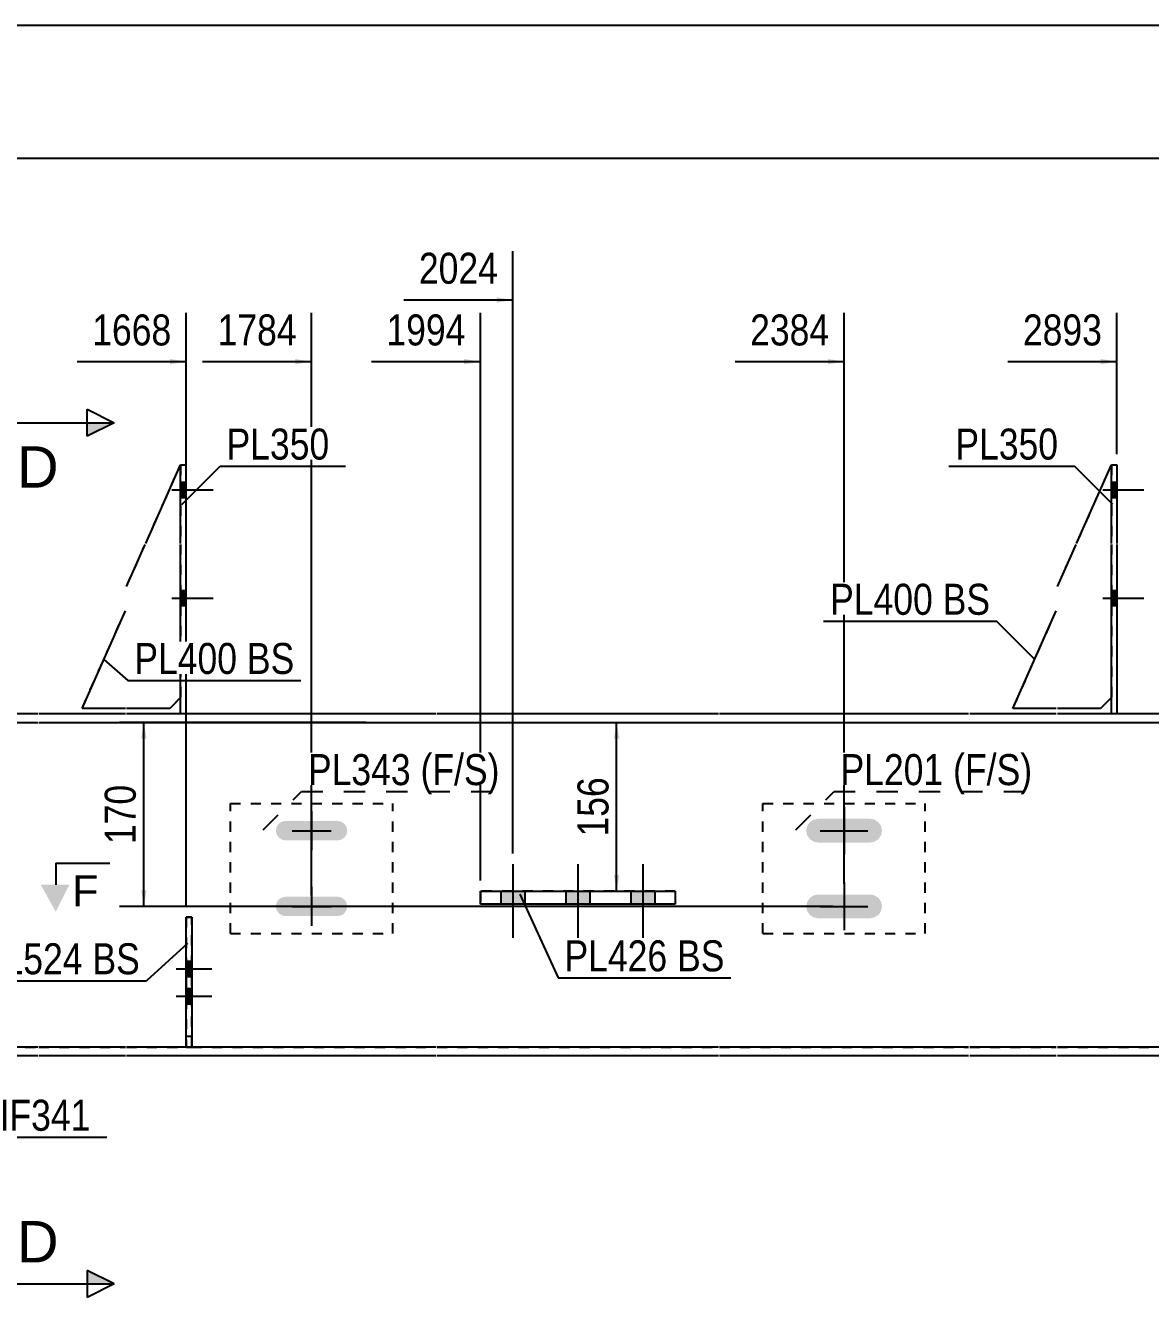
# Model space of a CAD drawing. Header units: millimetres. Extents: x -37 to 366, y -198 to 79.
# Drawn here: x 31.2 to 135.2, y -38.1 to 79.4 of the extents above; entities that cross this region are included whole.
import ezdxf

# ---------------------------------------------------------------- set-up
doc = ezdxf.new("R2010")
doc.units = ezdxf.units.MM
doc.linetypes.add('DXK_LINE_DOT1', pattern=[1.8814, 0.9407, -0.9407])
doc.linetypes.add('DXK_LINE_DOT2', pattern=[3.9198, 1.9599, -1.9599])
doc.styles.add('Arial', font='ARIAL.TTF', dxfattribs={"height": 0.2})
doc.styles.add('Arial Narrow', font='ARIALN.TTF', dxfattribs={"height": 0.2})

# ---------------------------------------------------------------- blocks, each defined once
blk = doc.blocks.new('Unknown-627304278-1201')
at = {"color": 5, "linetype": 'Continuous'}
blk.add_line((365.52, 79.41), (-34.48, 79.41), dxfattribs=at)
blk = doc.blocks.new('Part-627304278-1731 - 1575')
at = {"color": 2, "linetype": 'Continuous'}
for p, q in [((46.08, -15), (46.08, -3)), ((46.08, -3), (46.58, -3)), ((46.58, -3), (46.58, -15)), ((46.58, -15), (46.08, -15))]:
    blk.add_line(p, q, dxfattribs=at)
blk = doc.blocks.new('Part-627304278-1736 - 1575')
at = {"color": 2, "linetype": 'Continuous'}
for p, q in [((42.33, 31.55), (45.55, 38.8)), ((40.55, 27.55), (42.28, 31.45)), ((36.45, 16.3), (40.45, 25.3)), ((45.55, 17.3), (44.55, 16.3)), ((40.45, 16.3), (36.45, 16.3)), ((44.55, 16.3), (40.55, 16.3))]:
    blk.add_line(p, q, dxfattribs=at)
blk = doc.blocks.new('Part-627304278-1608 - 1575')
at = {"color": 7, "linetype": 'DXK_LINE_DOT1'}
for p, q in [((42.33, 31.55), (45.55, 38.8)), ((45.55, 38.8), (45.55, 31.55)), ((40.55, 27.55), (42.28, 31.45)), ((45.55, 31.45), (45.55, 17.3)), ((36.45, 16.3), (40.45, 25.3)), ((45.55, 17.3), (44.55, 16.3)), ((40.45, 16.3), (36.45, 16.3)), ((44.55, 16.3), (40.55, 16.3))]:
    blk.add_line(p, q, dxfattribs=at)
blk = doc.blocks.new('Part-627304278-1726 - 1575')
at = {"color": 7, "linetype": 'DXK_LINE_DOT1'}
for p, q in [((46.08, -3), (46.08, -15)), ((46.58, -3), (46.08, -3)), ((46.58, -15), (46.58, -3)), ((46.08, -14), (46.58, -14)), ((46.08, -15), (46.58, -15))]:
    blk.add_line(p, q, dxfattribs=at)
blk = doc.blocks.new('Part-627304278-1716 - 1575')
at = {"color": 7, "linetype": 'DXK_LINE_DOT1'}
for p, q in [((91.25, -0.6), (73.25, -0.6)), ((73.25, -0.6), (73.25, -1.8)), ((91.25, -0.6), (91.25, -1.8)), ((91.25, -1.8), (73.25, -1.8))]:
    blk.add_line(p, q, dxfattribs=at)
blk = doc.blocks.new('Part-627304278-1798 - 1575')
at = {"color": 2, "linetype": 'Continuous'}
for p, q in [((73.25, -1.8), (73.25, -0.6)), ((73.25, -0.6), (91.25, -0.6)), ((91.25, -0.6), (91.25, -1.8)), ((91.25, -1.8), (73.25, -1.8))]:
    blk.add_line(p, q, dxfattribs=at)
blk = doc.blocks.new('Part-627304278-1741 - 1575')
at = {"color": 2, "linetype": 'Continuous'}
for p, q in [((45.55, 31.55), (45.55, 38.8)), ((45.55, 38.8), (46.05, 38.8)), ((46.05, 38.8), (46.05, 31.55)), ((45.55, 15.8), (45.55, 31.45)), ((46.05, 31.45), (46.05, 15.8)), ((46.05, 15.8), (45.55, 15.8))]:
    blk.add_line(p, q, dxfattribs=at)
blk = doc.blocks.new('Part-627304278-1756 - 1575')
at = {"color": 2, "linetype": 'Continuous'}
for p, q in [((128.33, 31.55), (131.55, 38.8)), ((126.55, 27.55), (128.29, 31.45)), ((122.45, 16.3), (126.45, 25.3)), ((131.55, 17.3), (130.55, 16.3)), ((126.45, 16.3), (122.45, 16.3)), ((130.55, 16.3), (126.55, 16.3))]:
    blk.add_line(p, q, dxfattribs=at)
at = {"color": 7, "linetype": 'DXK_LINE_DOT1'}
for p, q in [((131.55, 38.8), (131.55, 31.55)), ((131.55, 31.45), (131.55, 17.3))]:
    blk.add_line(p, q, dxfattribs=at)
blk = doc.blocks.new('Part-627304278-1761 - 1575')
at = {"color": 7, "linetype": 'DXK_LINE_DOT1'}
for p, q in [((128.33, 31.55), (131.55, 38.8)), ((126.55, 27.55), (128.29, 31.45)), ((122.45, 16.3), (126.45, 25.3)), ((131.55, 17.3), (130.55, 16.3)), ((126.45, 16.3), (122.45, 16.3)), ((130.55, 16.3), (126.55, 16.3))]:
    blk.add_line(p, q, dxfattribs=at)
blk = doc.blocks.new('Part-627304278-2082 - 1575')
at = {"color": 7, "linetype": 'DXK_LINE_DOT1'}
for p, q in [((50.15, -4.5), (50.15, 7.5)), ((50.15, 7.5), (65.15, 7.5)), ((65.15, -4.5), (65.15, 7.5)), ((50.15, -4.5), (65.15, -4.5))]:
    blk.add_line(p, q, dxfattribs=at)
blk = doc.blocks.new('Part-627304278-1803 - 1575')
at = {"color": 2, "linetype": 'Continuous'}
for p, q in [((5.5, 15.8), (0, 15.8)), ((13.6, 15.8), (5.6, 15.8)), ((21.7, 15.8), (13.7, 15.8)), ((26.8, 15.8), (21.8, 15.8)), ((32.35, 15.8), (27.3, 15.8)), ((40.45, 15.8), (32.45, 15.8)), ((45.55, 15.8), (40.55, 15.8)), ((69.15, 15.8), (46.05, 15.8)), ((95.25, 15.8), (69.25, 15.8)), ((118.35, 15.8), (95.35, 15.8)), ((126.45, 15.8), (118.45, 15.8)), ((131.55, 15.8), (126.55, 15.8)), ((137.1, 15.8), (132.05, 15.8)), ((145.24, 15.8), (137.2, 15.8)), ((149.43, 15.8), (145.34, 15.8)), ((149.43, 15.8), (149.43, 15)), ((0, 15), (5.5, 15)), ((5.6, 15), (13.6, 15)), ((13.7, 15), (21.7, 15)), ((21.8, 15), (32.35, 15)), ((32.45, 15), (40.45, 15)), ((40.55, 15), (69.15, 15)), ((69.25, 15), (95.25, 15)), ((95.35, 15), (118.35, 15)), ((118.45, 15), (126.45, 15)), ((126.55, 15), (137.1, 15)), ((137.2, 15), (145.24, 15)), ((145.34, 15), (149.43, 15))]:
    blk.add_line(p, q, dxfattribs=at)
at = {"color": 7, "linetype": 'DXK_LINE_DOT1'}
for p, q in [((0, 15.8), (0, 15)), ((27.3, 15.8), (26.8, 15.8)), ((46.05, 15.8), (45.55, 15.8)), ((132.05, 15.8), (131.55, 15.8))]:
    blk.add_line(p, q, dxfattribs=at)
blk = doc.blocks.new('Part-627304278-1808 - 1575')
at = {"color": 2, "linetype": 'Continuous'}
for p, q in [((5.5, -15), (0, -15)), ((13.6, -15), (5.6, -15)), ((21.7, -15), (13.7, -15)), ((32.35, -15), (21.8, -15)), ((40.45, -15), (32.45, -15)), ((46.08, -15), (40.55, -15)), ((69.15, -15), (46.58, -15)), ((95.25, -15), (69.25, -15)), ((118.35, -15), (95.35, -15)), ((126.45, -15), (118.45, -15)), ((137.1, -15), (126.55, -15)), ((141.24, -15), (137.2, -15)), ((141.24, -15), (145.24, -15.36)), ((5.5, -15.8), (0, -15.8)), ((13.6, -15.8), (5.6, -15.8)), ((21.7, -15.8), (13.7, -15.8)), ((32.35, -15.8), (21.8, -15.8)), ((40.45, -15.8), (32.45, -15.8)), ((69.15, -15.8), (40.55, -15.8)), ((95.25, -15.8), (69.25, -15.8)), ((118.35, -15.8), (95.35, -15.8)), ((126.45, -15.8), (118.45, -15.8)), ((137.1, -15.8), (126.55, -15.8)), ((141.2, -15.8), (137.2, -15.8)), ((145.24, -16.16), (141.2, -15.8)), ((145.34, -17.31), (149.43, -17.67)), ((149.36, -18.47), (145.34, -18.11)), ((149.43, -17.67), (149.36, -18.47))]:
    blk.add_line(p, q, dxfattribs=at)
at = {"color": 7, "linetype": 'DXK_LINE_DOT1'}
blk.add_line((0, -15.8), (0, -15), dxfattribs=at)
blk = doc.blocks.new('Part-627304278-1830 - 1575')
at = {"color": 7, "linetype": 'DXK_LINE_DOT1'}
for p, q in [((99.35, -4.5), (99.35, 7.5)), ((99.35, 7.5), (114.35, 7.5)), ((114.35, -4.5), (114.35, 7.5)), ((99.35, -4.5), (114.35, -4.5))]:
    blk.add_line(p, q, dxfattribs=at)
blk = doc.blocks.new('Bolt-627304278-2197 - 1575')
at = {"linetype": 'Continuous'}
for points in [[(77.35, -0.6), (75.15, -0.6), (75.15, -1.8), (77.35, -1.8)], [(83.35, -0.6), (81.15, -0.6), (81.15, -1.8), (83.35, -1.8)], [(89.35, -0.6), (87.15, -0.6), (87.15, -1.8), (89.35, -1.8)]]:
    blk.add_hatch(color=3, dxfattribs=at).paths.add_polyline_path(points)
at = {"color": 3, "linetype": 'Continuous'}
for p, q in [((76.25, 1.9), (76.25, -4.9)), ((82.25, 1.9), (82.25, -4.9)), ((88.25, 1.9), (88.25, -4.9)), ((75.15, -0.6), (75.15, -1.8)), ((77.35, -0.6), (77.35, -1.8)), ((81.15, -0.6), (81.15, -1.8)), ((83.35, -0.6), (83.35, -1.8)), ((87.15, -0.6), (87.15, -1.8)), ((89.35, -0.6), (89.35, -1.8))]:
    blk.add_line(p, q, dxfattribs=at)
blk = doc.blocks.new('Part-627304278-2077 - 1575')
at = {"color": 2, "linetype": 'Continuous'}
for p, q in [((131.55, 31.55), (131.55, 38.8)), ((131.55, 38.8), (132.05, 38.8)), ((132.05, 38.8), (132.05, 31.55)), ((131.55, 15.8), (131.55, 31.45)), ((132.05, 31.45), (132.05, 15.8)), ((132.05, 15.8), (131.55, 15.8))]:
    blk.add_line(p, q, dxfattribs=at)
blk = doc.blocks.new('Part-627304278-2176 - 1575')
at = {"color": 7, "linetype": 'DXK_LINE_DOT1'}
for p, q in [((0, 15), (0, -15)), ((0, 15), (5.5, 15)), ((5.6, 15), (13.6, 15)), ((13.7, 15), (21.7, 15)), ((21.8, 15), (32.35, 15)), ((32.45, 15), (40.45, 15)), ((40.55, 15), (69.15, 15)), ((69.25, 15), (95.25, 15)), ((95.35, 15), (118.35, 15)), ((118.45, 15), (126.45, 15)), ((126.55, 15), (137.1, 15)), ((137.2, 15), (141.24, 15)), ((141.24, 15), (141.24, -15)), ((0, -15), (5.5, -15)), ((5.6, -15), (13.6, -15)), ((13.7, -15), (21.7, -15)), ((21.8, -15), (32.35, -15)), ((32.45, -15), (40.45, -15)), ((40.55, -15), (46.08, -15)), ((46.58, -15), (69.15, -15)), ((69.25, -15), (95.25, -15)), ((95.35, -15), (118.35, -15)), ((118.45, -15), (126.45, -15)), ((126.55, -15), (137.1, -15)), ((137.2, -15), (141.24, -15))]:
    blk.add_line(p, q, dxfattribs=at)
blk = doc.blocks.new('Bolt-627304278-2177 - 1575')
at = {"linetype": 'Continuous'}
for points in [[(132.05, 35.8), (132.05, 37.2), (131.55, 37.2), (131.55, 35.8)], [(132.05, 35.8), (132.05, 37.2), (131.55, 37.2), (131.55, 35.8)], [(132.05, 35.8), (132.05, 37.2), (131.55, 37.2), (131.55, 35.8)], [(132.05, 25.8), (132.05, 27.2), (131.55, 27.2), (131.55, 25.8)], [(132.05, 25.8), (132.05, 27.2), (131.55, 27.2), (131.55, 25.8)], [(132.05, 25.8), (132.05, 27.2), (131.55, 27.2), (131.55, 25.8)]]:
    blk.add_hatch(color=3, dxfattribs=at).paths.add_polyline_path(points)
at = {"color": 3, "linetype": 'Continuous'}
for p, q in [((130.75, 36.5), (134.55, 36.5)), ((130.75, 36.5), (134.55, 36.5)), ((130.75, 36.5), (134.55, 36.5)), ((131.55, 37.2), (132.05, 37.2)), ((131.55, 37.2), (132.05, 37.2)), ((131.55, 37.2), (132.05, 37.2)), ((131.55, 35.8), (132.05, 35.8)), ((131.55, 35.8), (132.05, 35.8)), ((131.55, 35.8), (132.05, 35.8)), ((131.55, 27.2), (132.05, 27.2)), ((131.55, 27.2), (132.05, 27.2)), ((131.55, 27.2), (132.05, 27.2)), ((130.75, 26.5), (134.55, 26.5)), ((130.75, 26.5), (134.55, 26.5)), ((130.75, 26.5), (134.55, 26.5)), ((131.55, 25.8), (132.05, 25.8)), ((131.55, 25.8), (132.05, 25.8)), ((131.55, 25.8), (132.05, 25.8))]:
    blk.add_line(p, q, dxfattribs=at)
blk = doc.blocks.new('Bolt-627304278-2190 - 1575')
at = {"color": 3, "linetype": 'DXK_LINE_DOT2'}
for p, q in [((76.25, 1.9), (76.25, -4.9)), ((82.25, 1.9), (82.25, -4.9)), ((88.25, 1.9), (88.25, -4.9)), ((75.15, -0.6), (75.15, -1.8)), ((77.35, -0.6), (77.35, -1.8)), ((81.15, -0.6), (81.15, -1.8)), ((83.35, -0.6), (83.35, -1.8)), ((87.15, -0.6), (87.15, -1.8)), ((89.35, -0.6), (89.35, -1.8))]:
    blk.add_line(p, q, dxfattribs=at)
blk = doc.blocks.new('Bolt-627304278-2191 - 1575')
at = {"color": 3, "linetype": 'DXK_LINE_DOT2'}
for p, q in [((45.28, -7.77), (46.58, -7.77)), ((46.08, -7.07), (46.58, -7.07)), ((46.08, -8.47), (46.58, -8.47)), ((45.28, -10.3), (46.58, -10.3)), ((46.08, -9.6), (46.58, -9.6)), ((46.08, -11), (46.58, -11))]:
    blk.add_line(p, q, dxfattribs=at)
blk = doc.blocks.new('Bolt-627304278-2192 - 1575')
at = {"linetype": 'Continuous'}
for points in [[(46.08, -7.07), (46.08, -8.47), (46.58, -8.47), (46.58, -7.07)], [(46.08, -9.6), (46.08, -11), (46.58, -11), (46.58, -9.6)]]:
    blk.add_hatch(color=3, dxfattribs=at).paths.add_polyline_path(points)
at = {"color": 3, "linetype": 'Continuous'}
for p, q in [((45.13, -7.77), (48.43, -7.77)), ((46.08, -7.07), (46.58, -7.07)), ((46.08, -8.47), (46.58, -8.47)), ((45.13, -10.3), (48.43, -10.3)), ((46.08, -9.6), (46.58, -9.6)), ((46.08, -11), (46.58, -11))]:
    blk.add_line(p, q, dxfattribs=at)
blk = doc.blocks.new('Bolt-627304278-2193 - 1575')
at = {"linetype": 'Continuous'}
for points in [[(46.05, 35.8), (46.05, 37.2), (45.55, 37.2), (45.55, 35.8)], [(46.05, 35.8), (46.05, 37.2), (45.55, 37.2), (45.55, 35.8)], [(46.05, 35.8), (46.05, 37.2), (45.55, 37.2), (45.55, 35.8)], [(46.05, 25.8), (46.05, 27.2), (45.55, 27.2), (45.55, 25.8)], [(46.05, 25.8), (46.05, 27.2), (45.55, 27.2), (45.55, 25.8)], [(46.05, 25.8), (46.05, 27.2), (45.55, 27.2), (45.55, 25.8)]]:
    blk.add_hatch(color=3, dxfattribs=at).paths.add_polyline_path(points)
at = {"color": 3, "linetype": 'Continuous'}
for p, q in [((44.75, 36.5), (48.55, 36.5)), ((44.75, 36.5), (48.55, 36.5)), ((44.75, 36.5), (48.55, 36.5)), ((45.55, 37.2), (46.05, 37.2)), ((45.55, 37.2), (46.05, 37.2)), ((45.55, 37.2), (46.05, 37.2)), ((45.55, 35.8), (46.05, 35.8)), ((45.55, 35.8), (46.05, 35.8)), ((45.55, 35.8), (46.05, 35.8)), ((45.55, 27.2), (46.05, 27.2)), ((45.55, 27.2), (46.05, 27.2)), ((45.55, 27.2), (46.05, 27.2)), ((44.75, 26.5), (48.55, 26.5)), ((44.75, 26.5), (48.55, 26.5)), ((44.75, 26.5), (48.55, 26.5)), ((45.55, 25.8), (46.05, 25.8)), ((45.55, 25.8), (46.05, 25.8)), ((45.55, 25.8), (46.05, 25.8))]:
    blk.add_line(p, q, dxfattribs=at)
blk = doc.blocks.new('Bolt-627304278-2205 - 1575')
at = {"linetype": 'Continuous'}
for points in [[(110.27, 4.58), (110.35, 5), (110.27, 5.42), (110.03, 5.78), (109.67, 6.02), (109.25, 6.1), (104.45, 6.1), (104.03, 6.02), (103.68, 5.78), (103.44, 5.42), (103.35, 5), (103.44, 4.58), (103.68, 4.22), (104.03, 3.99), (104.45, 3.9), (109.25, 3.9), (109.67, 3.99), (110.03, 4.22)], [(110.27, -2.42), (110.35, -2), (110.27, -1.58), (110.03, -1.22), (109.67, -0.98), (109.25, -0.9), (104.45, -0.9), (104.03, -0.98), (103.68, -1.22), (103.44, -1.58), (103.35, -2), (103.44, -2.42), (103.68, -2.78), (104.03, -3.01), (104.45, -3.1), (109.25, -3.1), (109.67, -3.01), (110.03, -2.78)]]:
    blk.add_hatch(color=3, dxfattribs=at).paths.add_polyline_path(points)
at = {"color": 3, "linetype": 'Continuous'}
for p, q in [((106.85, 7.2), (106.85, 2.8)), ((104.65, 5), (109.05, 5)), ((106.85, 0.2), (106.85, -4.2)), ((104.65, -2), (109.05, -2))]:
    blk.add_line(p, q, dxfattribs=at)
blk = doc.blocks.new('Bolt-627304278-2206 - 1575')
at = {"linetype": 'Continuous'}
for points in [[(60.88, 4.66), (60.95, 5), (60.88, 5.35), (60.69, 5.64), (60.4, 5.83), (60.05, 5.9), (55.25, 5.9), (54.91, 5.83), (54.62, 5.64), (54.42, 5.35), (54.35, 5), (54.42, 4.66), (54.62, 4.37), (54.91, 4.17), (55.25, 4.1), (60.05, 4.1), (60.4, 4.17), (60.69, 4.37)], [(60.88, -2.34), (60.95, -2), (60.88, -1.65), (60.69, -1.36), (60.4, -1.17), (60.05, -1.1), (55.25, -1.1), (54.91, -1.17), (54.62, -1.36), (54.42, -1.65), (54.35, -2), (54.42, -2.34), (54.62, -2.63), (54.91, -2.83), (55.25, -2.9), (60.05, -2.9), (60.4, -2.83), (60.69, -2.63)]]:
    blk.add_hatch(color=3, dxfattribs=at).paths.add_polyline_path(points)
at = {"color": 3, "linetype": 'Continuous'}
for p, q in [((57.65, 6.8), (57.65, 3.2)), ((55.85, 5), (59.45, 5)), ((57.65, -0.2), (57.65, -3.8)), ((55.85, -2), (59.45, -2))]:
    blk.add_line(p, q, dxfattribs=at)
blk = doc.blocks.new('StraightDimension-627304278-12354 - 1575')
at = {"linetype": 'Continuous'}
blk.add_hatch(color=7, dxfattribs=at).paths.add_polyline_path([(105.35, 48.59), (106.85, 48.34), (105.35, 48.09)])
at = {"color": 7, "linetype": 'Continuous'}
for p, q in [((106.85, 0.1), (106.85, 52.84)), ((96.79, 48.34), (106.85, 48.34))]:
    blk.add_line(p, q, dxfattribs=at)
at = {"color": 0}
blk.add_wipeout([(106.08, 49.24), (106.08, 53.44), (97.57, 53.44), (97.57, 49.24)], dxfattribs=at)
at = {"color": 3, "style": 'Arial Narrow'}
blk.add_text('2384', height=2.863, dxfattribs=at).set_placement((98.17, 49.84))
blk = doc.blocks.new('StraightDimension-627304278-11098 - 1575')
at = {"linetype": 'Continuous'}
for points in [[(85.58, 13.5), (85.83, 15), (86.08, 13.5)], [(86.08, 0.9), (85.83, -0.6), (85.58, 0.9)]]:
    blk.add_hatch(color=7, dxfattribs=at).paths.add_polyline_path(points)
at = {"color": 7, "linetype": 'Continuous'}
for p, q in [((85.63, 15), (88.23, 15)), ((85.83, -0.6), (85.83, 15)), ((85.63, -0.6), (88.23, -0.6))]:
    blk.add_line(p, q, dxfattribs=at)
at = {"color": 0}
blk.add_wipeout([(85.68, 10.54), (81.48, 10.54), (81.48, 3.86), (85.68, 3.86)], dxfattribs=at)
at = {"color": 3, "style": 'Arial Narrow'}
blk.add_text('156', height=2.863, rotation=90.0002, dxfattribs=at).set_placement((85.08, 4.46))
blk = doc.blocks.new('StraightDimension-627304278-2501 - 1575')
at = {"linetype": 'Continuous'}
for points in [[(161.44, 13.5), (161.69, 15), (161.94, 13.5)], [(161.94, -24.92), (161.69, -26.42), (161.44, -24.92)]]:
    blk.add_hatch(color=7, dxfattribs=at).paths.add_polyline_path(points)
at = {"color": 7, "linetype": 'Continuous'}
for p, q in [((33.45, 15), (164.09, 15)), ((161.69, -26.42), (161.69, 15)), ((171.5, -26.42), (159.44, -26.42))]:
    blk.add_line(p, q, dxfattribs=at)
at = {"color": 0, "linetype": 'Continuous'}
blk.add_wipeout([(166.79, 10.65), (162.59, 10.65), (162.59, -8.26), (166.79, -8.26)], dxfattribs=at)
at = {"color": 3, "linetype": 'Continuous', "style": 'Arial Narrow'}
blk.add_text('TYP(U.O.N)', height=2.863, rotation=90.0002, dxfattribs=at).set_placement((166.19, -7.66))
at = {"color": 0}
blk.add_wipeout([(161.54, -2.37), (157.34, -2.37), (157.34, -9.05), (161.54, -9.05)], dxfattribs=at)
at = {"color": 3, "style": 'Arial Narrow'}
blk.add_text('414', height=2.863, rotation=90.0002, dxfattribs=at).set_placement((160.94, -8.45))
blk = doc.blocks.new('StraightDimension-627304278-11130 - 1575')
at = {"linetype": 'Continuous'}
for points in [[(41.91, 13.5), (42.16, 15), (42.41, 13.5)], [(42.41, -0.5), (42.16, -2), (41.91, -0.5)]]:
    blk.add_hatch(color=7, dxfattribs=at).paths.add_polyline_path(points)
at = {"color": 7, "linetype": 'Continuous'}
for p, q in [((62.69, 15), (39.91, 15)), ((42.16, -2), (42.16, 15)), ((105.85, -2), (39.91, -2))]:
    blk.add_line(p, q, dxfattribs=at)
at = {"color": 0}
blk.add_wipeout([(42.01, 9.84), (37.81, 9.84), (37.81, 3.16), (42.01, 3.16)], dxfattribs=at)
at = {"color": 3, "style": 'Arial Narrow'}
blk.add_text('170', height=2.863, rotation=90.0002, dxfattribs=at).set_placement((41.41, 3.76))
blk = doc.blocks.new('StraightDimension-627304278-11495 - 1575')
at = {"color": 7, "linetype": 'Continuous'}
blk.add_line((-1.6, 67.13), (315.14, 67.13), dxfattribs=at)
blk = doc.blocks.new('StraightDimension-627304278-12353 - 1575')
at = {"linetype": 'Continuous'}
blk.add_hatch(color=7, dxfattribs=at).paths.add_polyline_path([(130.55, 48.59), (132.05, 48.34), (130.55, 48.09)])
at = {"color": 7, "linetype": 'Continuous'}
for p, q in [((132.05, 39.8), (132.05, 52.84)), ((121.99, 48.34), (132.05, 48.34))]:
    blk.add_line(p, q, dxfattribs=at)
at = {"color": 0}
blk.add_wipeout([(131.28, 49.24), (131.28, 53.44), (122.77, 53.44), (122.77, 49.24)], dxfattribs=at)
at = {"color": 3, "style": 'Arial Narrow'}
blk.add_text('2893', height=2.863, dxfattribs=at).set_placement((123.37, 49.84))
blk = doc.blocks.new('StraightDimension-627304278-12355 - 1575')
at = {"linetype": 'Continuous'}
blk.add_hatch(color=7, dxfattribs=at).paths.add_polyline_path([(74.75, 54.29), (76.25, 54.04), (74.75, 53.79)])
at = {"color": 7, "linetype": 'Continuous'}
for p, q in [((76.25, 2.9), (76.25, 58.54)), ((66.19, 54.04), (76.25, 54.04))]:
    blk.add_line(p, q, dxfattribs=at)
at = {"color": 0}
blk.add_wipeout([(75.48, 54.94), (75.48, 59.14), (66.97, 59.14), (66.97, 54.94)], dxfattribs=at)
at = {"color": 3, "style": 'Arial Narrow'}
blk.add_text('2024', height=2.863, dxfattribs=at).set_placement((67.57, 55.54))
blk = doc.blocks.new('StraightDimension-627304278-12356 - 1575')
at = {"linetype": 'Continuous'}
blk.add_hatch(color=7, dxfattribs=at).paths.add_polyline_path([(71.75, 48.59), (73.25, 48.34), (71.75, 48.09)])
at = {"color": 7, "linetype": 'Continuous'}
for p, q in [((73.25, 0.4), (73.25, 52.84)), ((63.19, 48.34), (73.25, 48.34))]:
    blk.add_line(p, q, dxfattribs=at)
at = {"color": 0}
blk.add_wipeout([(72.48, 49.24), (72.48, 53.44), (63.97, 53.44), (63.97, 49.24)], dxfattribs=at)
at = {"color": 3, "style": 'Arial Narrow'}
blk.add_text('1994', height=2.863, dxfattribs=at).set_placement((64.57, 49.84))
blk = doc.blocks.new('StraightDimension-627304278-12357 - 1575')
at = {"linetype": 'Continuous'}
blk.add_hatch(color=7, dxfattribs=at).paths.add_polyline_path([(56.15, 48.59), (57.65, 48.34), (56.15, 48.09)])
at = {"color": 7, "linetype": 'Continuous'}
for p, q in [((57.65, -1), (57.65, 52.84)), ((47.59, 48.34), (57.65, 48.34))]:
    blk.add_line(p, q, dxfattribs=at)
at = {"color": 0}
blk.add_wipeout([(56.88, 49.24), (56.88, 53.44), (48.37, 53.44), (48.37, 49.24)], dxfattribs=at)
at = {"color": 3, "style": 'Arial Narrow'}
blk.add_text('1784', height=2.863, dxfattribs=at).set_placement((48.97, 49.84))
blk = doc.blocks.new('StraightDimension-627304278-12358 - 1575')
at = {"linetype": 'Continuous'}
blk.add_hatch(color=7, dxfattribs=at).paths.add_polyline_path([(44.58, 48.59), (46.08, 48.34), (44.58, 48.09)])
at = {"color": 7, "linetype": 'Continuous'}
for p, q in [((46.08, -2), (46.08, 52.84)), ((36.01, 48.34), (46.08, 48.34))]:
    blk.add_line(p, q, dxfattribs=at)
at = {"color": 0}
blk.add_wipeout([(45.3, 49.24), (45.3, 53.44), (36.79, 53.44), (36.79, 49.24)], dxfattribs=at)
at = {"color": 3, "style": 'Arial Narrow'}
blk.add_text('1668', height=2.863, dxfattribs=at).set_placement((37.39, 49.84))
blk = doc.blocks.new('MarkSet-627304278-9105 - 1575')
at = {"color": 7, "linetype": 'Continuous'}
for p, q in [((38.47, 20.82), (40.68, 18.88)), ((40.68, 18.88), (56.67, 18.88))]:
    blk.add_line(p, q, dxfattribs=at)
at = {"color": 0}
for points in [[(50.78, 19.48), (50.78, 22.48), (41.28, 22.48), (41.28, 19.48)], [(56.07, 19.48), (56.07, 22.48), (51.68, 22.48), (51.68, 19.48)]]:
    blk.add_wipeout(points, dxfattribs=at)
for points in [[(50.78, 19.48), (50.78, 22.48), (41.28, 22.48), (41.28, 19.48)], [(56.07, 19.48), (56.07, 22.48), (51.68, 22.48), (51.68, 19.48)]]:
    blk.add_wipeout(points, dxfattribs=at)
at = {"color": 3, "style": 'Arial Narrow'}
for s, p in [('PL400', (41.28, 19.48)), ('BS', (51.68, 19.48))]:
    blk.add_text(s, height=2.863, dxfattribs=at).set_placement(p)
blk = doc.blocks.new('SectionMark-627304278-2635 - 1575')
at = {"linetype": 'Continuous'}
for points in [[(36.93, 41.45), (36.93, 42.7), (39.43, 42.7)], [(36.93, -36.89), (36.93, -35.64), (39.43, -36.89)]]:
    blk.add_hatch(color=30, dxfattribs=at).paths.add_polyline_path(points)
at = {"color": 30, "linetype": 'Continuous'}
for p, q in [((36.93, 41.45), (36.93, 43.95)), ((36.93, 43.95), (39.43, 42.7)), ((29.43, 42.7), (29.43, 32.7)), ((29.43, 42.7), (39.43, 42.7)), ((39.43, 42.7), (36.93, 41.45)), ((29.43, -36.89), (29.43, -26.89)), ((39.43, -36.89), (36.93, -35.64)), ((36.93, -35.64), (36.93, -38.14)), ((29.43, -36.89), (39.43, -36.89)), ((39.43, -36.89), (36.93, -38.14))]:
    blk.add_line(p, q, dxfattribs=at)
at = {"color": 0, "linetype": 'Continuous'}
for points in [[(34.28, 36.7), (34.28, 40.7), (30.43, 40.7), (30.43, 36.7)], [(34.28, -34.89), (34.28, -30.89), (30.43, -30.89), (30.43, -34.89)]]:
    blk.add_wipeout(points, dxfattribs=at)
at = {"color": 96, "linetype": 'Continuous', "style": 'Arial'}
for p in [(30.43, 36.7), (30.43, -34.89)]:
    blk.add_text('D', height=3.82, dxfattribs=at).set_placement(p)
blk = doc.blocks.new('MarkSet-627304278-9219 - 1575')
at = {"color": 7, "linetype": 'Continuous'}
for p in [(104.96, 24.35), (124.48, 20.82)]:
    blk.add_line(p, (120.94, 24.35), dxfattribs=at)
at = {"color": 0}
for points in [[(115.06, 24.95), (115.06, 27.95), (105.56, 27.95), (105.56, 24.95)], [(120.34, 24.95), (120.34, 27.95), (115.96, 27.95), (115.96, 24.95)]]:
    blk.add_wipeout(points, dxfattribs=at)
for points in [[(115.06, 24.95), (115.06, 27.95), (105.56, 27.95), (105.56, 24.95)], [(120.34, 24.95), (120.34, 27.95), (115.96, 27.95), (115.96, 24.95)]]:
    blk.add_wipeout(points, dxfattribs=at)
at = {"color": 3, "style": 'Arial Narrow'}
for s, p in [('PL400', (105.56, 24.95)), ('BS', (115.96, 24.95))]:
    blk.add_text(s, height=2.863, dxfattribs=at).set_placement(p)
blk = doc.blocks.new('MarkSet-627304278-9186 - 1575')
at = {"color": 7, "linetype": 'Continuous'}
for p in [(46.2, -5.43), (26.41, -8.87)]:
    blk.add_line(p, (42.39, -8.87), dxfattribs=at)
at = {"color": 0}
for points in [[(36.51, -8.27), (36.51, -5.27), (27.01, -5.27), (27.01, -8.27)], [(41.79, -8.27), (41.79, -5.27), (37.41, -5.27), (37.41, -8.27)]]:
    blk.add_wipeout(points, dxfattribs=at)
for points in [[(36.51, -8.27), (36.51, -5.27), (27.01, -5.27), (27.01, -8.27)], [(41.79, -8.27), (41.79, -5.27), (37.41, -5.27), (37.41, -8.27)]]:
    blk.add_wipeout(points, dxfattribs=at)
at = {"color": 3, "style": 'Arial Narrow'}
for s, p in [('PL524', (27.01, -8.27)), ('BS', (37.41, -8.27))]:
    blk.add_text(s, height=2.863, dxfattribs=at).set_placement(p)
blk = doc.blocks.new('MarkSet-627304278-9197 - 1575')
at = {"color": 7, "linetype": 'Continuous'}
for p, q in [((76.88, -0.87), (80.42, -8.6)), ((80.42, -8.6), (96.4, -8.6))]:
    blk.add_line(p, q, dxfattribs=at)
at = {"color": 0}
for points in [[(90.52, -8), (90.52, -5), (81.02, -5), (81.02, -8)], [(95.8, -8), (95.8, -5), (91.42, -5), (91.42, -8)]]:
    blk.add_wipeout(points, dxfattribs=at)
for points in [[(90.52, -8), (90.52, -5), (81.02, -5), (81.02, -8)], [(95.8, -8), (95.8, -5), (91.42, -5), (91.42, -8)]]:
    blk.add_wipeout(points, dxfattribs=at)
at = {"color": 3, "style": 'Arial Narrow'}
for s, p in [('PL426', (81.02, -8)), ('BS', (91.42, -8))]:
    blk.add_text(s, height=2.863, dxfattribs=at).set_placement(p)
blk = doc.blocks.new('Mark-627304278-9235 - 1575')
at = {"color": 7, "linetype": 'Continuous'}
for p, q in [((45.66, 35.15), (49.2, 38.69)), ((49.2, 38.69), (60.8, 38.69))]:
    blk.add_line(p, q, dxfattribs=at)
at = {"color": 0}
blk.add_wipeout([(59.3, 39.29), (59.3, 42.29), (49.8, 42.29), (49.8, 39.29)], dxfattribs=at)
blk.add_wipeout([(59.3, 39.29), (59.3, 42.29), (49.8, 42.29), (49.8, 39.29)], dxfattribs=at)
at = {"color": 3, "style": 'Arial Narrow'}
blk.add_text('PL350', height=2.863, dxfattribs=at).set_placement((49.8, 39.29))
blk = doc.blocks.new('Mark-627304278-9244 - 1575')
at = {"color": 7, "linetype": 'Continuous'}
for p, q in [((23.2, -15.2), (28.23, -23.33)), ((28.23, -23.33), (38.73, -23.33))]:
    blk.add_line(p, q, dxfattribs=at)
at = {"color": 0}
blk.add_wipeout([(37.23, -22.73), (37.23, -19.73), (28.83, -19.73), (28.83, -22.73)], dxfattribs=at)
blk.add_wipeout([(37.23, -22.73), (37.23, -19.73), (28.83, -19.73), (28.83, -22.73)], dxfattribs=at)
at = {"color": 3, "style": 'Arial Narrow'}
blk.add_text('IF341', height=2.863, dxfattribs=at).set_placement((28.83, -22.73))
blk = doc.blocks.new('Mark-627304278-9247 - 1575')
at = {"color": 7, "linetype": 'DXK_LINE_DOT2'}
for p, q in [((102.38, 5.07), (105.92, 8.61)), ((105.92, 8.61), (124.82, 8.61))]:
    blk.add_line(p, q, dxfattribs=at)
at = {"color": 0}
for points in [[(116.02, 9.21), (116.02, 12.21), (106.52, 12.21), (106.52, 9.21)], [(124.22, 9.21), (124.22, 12.21), (116.92, 12.21), (116.92, 9.21)]]:
    blk.add_wipeout(points, dxfattribs=at)
for points in [[(116.02, 9.21), (116.02, 12.21), (106.52, 12.21), (106.52, 9.21)], [(124.22, 9.21), (124.22, 12.21), (116.92, 12.21), (116.92, 9.21)]]:
    blk.add_wipeout(points, dxfattribs=at)
at = {"color": 3, "style": 'Arial Narrow'}
for s, p in [('PL201', (106.52, 9.21)), ('(F/', (116.92, 9.21)), ('S)', (120.94, 9.21))]:
    blk.add_text(s, height=2.863, dxfattribs=at).set_placement(p)
blk = doc.blocks.new('Mark-627304278-9274 - 1575')
at = {"color": 7, "linetype": 'Continuous'}
for p in [(116.53, 38.69), (131.67, 35.15)]:
    blk.add_line(p, (128.13, 38.69), dxfattribs=at)
at = {"color": 0}
blk.add_wipeout([(126.63, 39.29), (126.63, 42.29), (117.13, 42.29), (117.13, 39.29)], dxfattribs=at)
blk.add_wipeout([(126.63, 39.29), (126.63, 42.29), (117.13, 42.29), (117.13, 39.29)], dxfattribs=at)
at = {"color": 3, "style": 'Arial Narrow'}
blk.add_text('PL350', height=2.863, dxfattribs=at).set_placement((117.13, 39.29))
blk = doc.blocks.new('Mark-627304278-9277 - 1575')
at = {"color": 7, "linetype": 'DXK_LINE_DOT2'}
for p, q in [((53.18, 5.07), (56.72, 8.61)), ((56.72, 8.61), (75.62, 8.61))]:
    blk.add_line(p, q, dxfattribs=at)
at = {"color": 0}
for points in [[(66.82, 9.21), (66.82, 12.21), (57.32, 12.21), (57.32, 9.21)], [(75.02, 9.21), (75.02, 12.21), (67.72, 12.21), (67.72, 9.21)]]:
    blk.add_wipeout(points, dxfattribs=at)
for points in [[(66.82, 9.21), (66.82, 12.21), (57.32, 12.21), (57.32, 9.21)], [(75.02, 9.21), (75.02, 12.21), (67.72, 12.21), (67.72, 9.21)]]:
    blk.add_wipeout(points, dxfattribs=at)
at = {"color": 3, "style": 'Arial Narrow'}
for s, p in [('PL343', (57.32, 9.21)), ('(F/', (67.72, 9.21)), ('S)', (71.73, 9.21))]:
    blk.add_text(s, height=2.863, dxfattribs=at).set_placement(p)
blk = doc.blocks.new('SectionMark-627304278-9632 - 1575')
at = {"color": 7, "linetype": 'Continuous'}
for p, q in [((34.02, 2), (39.02, 2)), ((34.02, 2), (34.02, 0)), ((143.14, 2), (138.14, 2)), ((143.14, 2), (143.14, 0))]:
    blk.add_line(p, q, dxfattribs=at)
at = {"color": 0, "linetype": 'Continuous'}
for points in [[(37.96, -2), (37.96, 1), (35.52, 1), (35.52, -2)], [(141.64, -2), (141.64, 1), (139.2, 1), (139.2, -2)]]:
    blk.add_wipeout(points, dxfattribs=at)
at = {"linetype": 'Continuous'}
for points in [[(35.27, 0), (34.02, -2.5), (32.64, 0)], [(144.39, 0), (143.14, -2.5), (141.77, 0)]]:
    blk.add_hatch(color=7, dxfattribs=at).paths.add_polyline_path(points)
at = {"color": 136, "linetype": 'Continuous', "style": 'Arial'}
for p in [(35.52, -2), (139.2, -2)]:
    blk.add_text('F', height=2.87, dxfattribs=at).set_placement(p)

msp = doc.modelspace()

# ---------------------------------------------------------------- block references
for name in ['Unknown-627304278-1201', 'Part-627304278-1736 - 1575', 'Part-627304278-1608 - 1575', 'Part-627304278-1741 - 1575', 'Part-627304278-1756 - 1575', 'Part-627304278-1761 - 1575', 'Part-627304278-2077 - 1575', 'Bolt-627304278-2193 - 1575', 'Bolt-627304278-2177 - 1575', 'Part-627304278-1803 - 1575', 'Part-627304278-2176 - 1575', 'Part-627304278-2082 - 1575', 'Part-627304278-1830 - 1575', 'Bolt-627304278-2205 - 1575', 'Bolt-627304278-2206 - 1575', 'Bolt-627304278-2197 - 1575', 'Bolt-627304278-2190 - 1575', 'Part-627304278-1716 - 1575', 'Part-627304278-1798 - 1575', 'Part-627304278-1731 - 1575', 'Part-627304278-1726 - 1575', 'Bolt-627304278-2192 - 1575', 'Bolt-627304278-2191 - 1575', 'Part-627304278-1808 - 1575']:
    msp.add_blockref(name, (0, 0))

# ---------------------------------------------------------------- next in the draw order: block references
for name in ['StraightDimension-627304278-12354 - 1575', 'StraightDimension-627304278-11098 - 1575']:
    msp.add_blockref(name, (0, 0))

# ---------------------------------------------------------------- next in the draw order: block references
msp.add_blockref('StraightDimension-627304278-2501 - 1575', (0, 0))

# ---------------------------------------------------------------- next in the draw order: block references
msp.add_blockref('StraightDimension-627304278-11130 - 1575', (0, 0))

# ---------------------------------------------------------------- next in the draw order: block references
msp.add_blockref('StraightDimension-627304278-11495 - 1575', (0, 0))

# ---------------------------------------------------------------- next in the draw order: block references
for name in ['StraightDimension-627304278-12355 - 1575', 'StraightDimension-627304278-12358 - 1575', 'StraightDimension-627304278-12357 - 1575', 'StraightDimension-627304278-12353 - 1575', 'MarkSet-627304278-9219 - 1575', 'Mark-627304278-9247 - 1575', 'MarkSet-627304278-9197 - 1575']:
    msp.add_blockref(name, (0, 0))

# ---------------------------------------------------------------- next in the draw order: block references
for name in ['StraightDimension-627304278-12356 - 1575', 'Mark-627304278-9235 - 1575', 'Mark-627304278-9274 - 1575', 'MarkSet-627304278-9105 - 1575']:
    msp.add_blockref(name, (0, 0))

# ---------------------------------------------------------------- next in the draw order: block references
for name in ['SectionMark-627304278-2635 - 1575', 'Mark-627304278-9277 - 1575']:
    msp.add_blockref(name, (0, 0))

# ---------------------------------------------------------------- next in the draw order: block references
for name in ['SectionMark-627304278-9632 - 1575', 'MarkSet-627304278-9186 - 1575', 'Mark-627304278-9244 - 1575']:
    msp.add_blockref(name, (0, 0))

doc.saveas('drawing.dxf')
